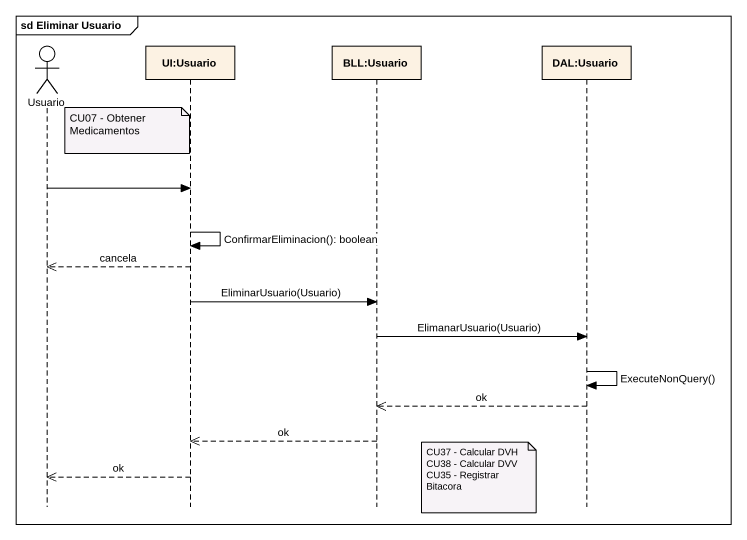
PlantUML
@startuml
mainframe sd Eliminar Usuario
hide footbox
actor Usuario
participant "UI:Usuario" as UI_Usuario
participant "BLL:Usuario" as BLL_Usuario
participant "DAL:Usuario" as DAL_Usuario

note left of UI_Usuario : CU07 - Obtener Medicamentos
Usuario -> UI_Usuario
UI_Usuario -> UI_Usuario : ConfirmarEliminacion(): boolean
UI_Usuario -->> Usuario : cancela
UI_Usuario -> BLL_Usuario : EliminarUsuario(Usuario)
BLL_Usuario -> DAL_Usuario : ElimanarUsuario(Usuario)
DAL_Usuario -> DAL_Usuario : ExecuteNonQuery()
DAL_Usuario -->> BLL_Usuario : ok
BLL_Usuario -->> UI_Usuario : ok
UI_Usuario -->> Usuario : ok
note right of BLL_Usuario
  CU37 - Calcular DVH
  CU38 - Calcular DVV
  CU35 - Registrar Bitacora
end note
@enduml
